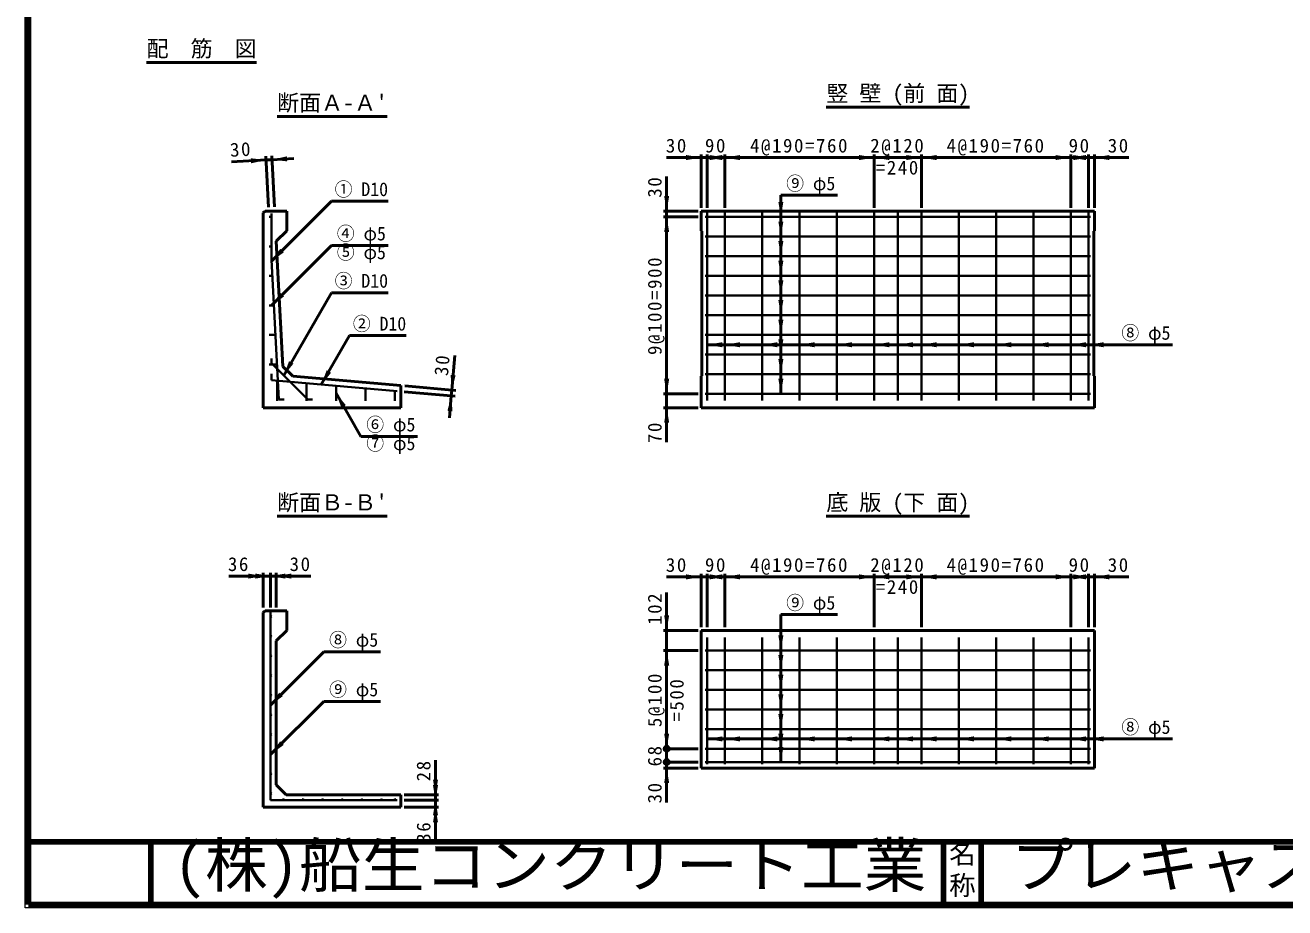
# Model space of a CAD drawing. Units: millimetres, scale not verified. Extents: x 100 to 4105, y 100 to 2870.
# Drawn here: x 100 to 2102, y 100 to 1503 of the extents above; entities that cross this region are included whole.
import ezdxf
from ezdxf.enums import TextEntityAlignment as Align

# ---------------------------------------------------------------- set-up
doc = ezdxf.new("R2010")
doc.units = ezdxf.units.MM
doc.header["$LTSCALE"] = 5
doc.layers.add('V-nasSTD', color=7, linetype='Continuous', lineweight=50)
doc.styles.add('ＭＳ ゴシック', font='')
doc.styles.get('ＭＳ ゴシック').set_extended_font_data('MS Gothic')

msp = doc.modelspace()

# ---------------------------------------------------------------- hatches: boundary and pattern name
at = {"layer": 'V-nasSTD'}
for points in [[(458.89, 1287.2), (459.104, 1283.205), (482.856, 1288.481), (458.677, 1291.194)], [(516.184, 1290.262), (515.97, 1294.257), (492.218, 1288.981), (516.397, 1286.268)], [(1150.78, 1292.347), (1150.78, 1288.347), (1174.78, 1292.347), (1150.78, 1296.347)], [(1208.155, 1292.347), (1208.155, 1288.347), (1184.155, 1292.347), (1208.155, 1296.347)], [(1188.28, 1292.347), (1188.28, 1296.347), (1212.28, 1292.347), (1188.28, 1288.347)], [(1236.28, 1292.347), (1236.28, 1288.347), (1212.28, 1292.347), (1236.28, 1296.347)], [(1425.78, 1292.347), (1425.78, 1296.347), (1449.78, 1292.347), (1425.78, 1288.347)], [(1473.78, 1292.347), (1473.78, 1288.347), (1449.78, 1292.347), (1473.78, 1296.347)], [(1500.78, 1292.347), (1500.78, 1296.347), (1524.78, 1292.347), (1500.78, 1288.347)], [(1548.78, 1292.347), (1548.78, 1296.347), (1524.78, 1292.347), (1548.78, 1288.347)], [(1738.28, 1292.347), (1738.28, 1288.347), (1762.28, 1292.347), (1738.28, 1296.347)], [(1786.28, 1292.347), (1786.28, 1296.347), (1762.28, 1292.347), (1786.28, 1288.347)], [(1766.405, 1292.347), (1766.405, 1288.347), (1790.405, 1292.347), (1766.405, 1296.347)], [(1823.78, 1292.347), (1823.78, 1288.347), (1799.78, 1292.347), (1823.78, 1296.347)], [(1119.78, 1231.347), (1123.78, 1231.347), (1119.78, 1207.347), (1115.78, 1231.347)], [(1301.342, 1221.972), (1297.342, 1221.972), (1301.342, 1197.972), (1305.342, 1221.972)], [(1119.78, 1173.972), (1115.78, 1173.972), (1119.78, 1197.972), (1123.78, 1173.972)], [(1301.342, 1190.722), (1297.342, 1190.722), (1301.342, 1166.722), (1305.342, 1190.722)], [(508.425, 1144.617), (511.253, 1141.788), (491.454, 1127.646), (505.596, 1147.445)], [(1301.342, 1159.472), (1297.342, 1159.472), (1301.342, 1135.472), (1305.342, 1159.472)], [(1301.342, 1128.222), (1297.342, 1128.222), (1301.342, 1104.222), (1305.342, 1128.222)], [(1301.342, 1096.972), (1297.342, 1096.972), (1301.342, 1072.972), (1305.342, 1096.972)], [(508.535, 1074.316), (511.363, 1071.488), (491.565, 1057.346), (505.707, 1077.145)], [(1301.342, 1065.722), (1297.342, 1065.722), (1301.342, 1041.722), (1305.342, 1065.722)], [(1301.342, 1034.472), (1297.342, 1034.472), (1301.342, 1010.472), (1305.342, 1034.472)], [(1301.342, 1003.222), (1297.342, 1003.222), (1301.342, 979.222), (1305.342, 1003.222)], [(1208.155, 994.847), (1208.155, 998.847), (1184.155, 994.847), (1208.155, 990.847)], [(1236.28, 994.847), (1236.28, 998.847), (1212.28, 994.847), (1236.28, 990.847)], [(1295.655, 994.847), (1295.655, 998.847), (1271.655, 994.847), (1295.655, 990.847)], [(1355.03, 994.847), (1355.03, 998.847), (1331.03, 994.847), (1355.03, 990.847)], [(1414.405, 994.847), (1414.405, 998.847), (1390.405, 994.847), (1414.405, 990.847)], [(1473.78, 994.847), (1473.78, 998.847), (1449.78, 994.847), (1473.78, 990.847)], [(1511.28, 994.847), (1511.28, 998.847), (1487.28, 994.847), (1511.28, 990.847)], [(1548.78, 994.847), (1548.78, 998.847), (1524.78, 994.847), (1548.78, 990.847)], [(1608.155, 994.847), (1608.155, 998.847), (1584.155, 994.847), (1608.155, 990.847)], [(1667.53, 994.847), (1667.53, 998.847), (1643.53, 994.847), (1667.53, 990.847)], [(1726.905, 994.847), (1726.905, 998.847), (1702.905, 994.847), (1726.905, 990.847)], [(1786.28, 994.847), (1786.28, 998.847), (1762.28, 994.847), (1786.28, 990.847)], [(1814.405, 994.847), (1814.405, 998.847), (1790.405, 994.847), (1814.405, 990.847)], [(522.963, 966.815), (526.427, 964.815), (510.963, 946.03), (519.499, 968.815)], [(1301.342, 971.972), (1297.342, 971.972), (1301.342, 947.972), (1305.342, 971.972)], [(582.79, 952.26), (586.254, 950.26), (570.79, 931.475), (579.326, 954.26)], [(780.309, 946.692), (784.293, 946.344), (778.222, 922.783), (776.324, 947.039)], [(1119.78, 940.722), (1123.78, 940.722), (1119.78, 916.722), (1115.78, 940.722)], [(1301.342, 940.722), (1297.342, 940.722), (1301.342, 916.722), (1305.342, 940.722)], [(606.155, 897.013), (609.619, 899.013), (594.155, 917.798), (602.691, 895.013)], [(775.32, 889.534), (771.335, 889.882), (777.407, 913.443), (779.305, 889.186)], [(1119.78, 870.847), (1123.78, 870.847), (1119.78, 894.847), (1115.78, 870.847)], [(454.53, 627.182), (454.53, 623.182), (478.53, 627.182), (454.53, 631.182)], [(465.78, 627.182), (465.78, 623.182), (489.78, 627.182), (465.78, 631.182)], [(513.78, 627.182), (513.78, 623.182), (489.78, 627.182), (513.78, 631.182)], [(523.155, 627.182), (523.155, 623.182), (499.155, 627.182), (523.155, 631.182)], [(1150.78, 625.932), (1150.78, 621.932), (1174.78, 625.932), (1150.78, 629.932)], [(1208.155, 625.932), (1208.155, 621.932), (1184.155, 625.932), (1208.155, 629.932)], [(1188.28, 625.932), (1188.28, 629.932), (1212.28, 625.932), (1188.28, 621.932)], [(1236.28, 625.932), (1236.28, 621.932), (1212.28, 625.932), (1236.28, 629.932)], [(1425.78, 625.932), (1425.78, 629.932), (1449.78, 625.932), (1425.78, 621.932)], [(1473.78, 625.932), (1473.78, 621.932), (1449.78, 625.932), (1473.78, 629.932)], [(1500.78, 625.932), (1500.78, 629.932), (1524.78, 625.932), (1500.78, 621.932)], [(1548.78, 625.932), (1548.78, 629.932), (1524.78, 625.932), (1548.78, 621.932)], [(1738.28, 625.932), (1738.28, 621.932), (1762.28, 625.932), (1738.28, 629.932)], [(1786.28, 625.932), (1786.28, 629.932), (1762.28, 625.932), (1786.28, 621.932)], [(1766.405, 625.932), (1766.405, 621.932), (1790.405, 625.932), (1766.405, 629.932)], [(1823.78, 625.932), (1823.78, 621.932), (1799.78, 625.932), (1823.78, 629.932)], [(491.342, 562.807, 1), (489.78, 562.807, 1)], [(1119.78, 564.932), (1123.78, 564.932), (1119.78, 540.932), (1115.78, 564.932)], [(491.342, 531.557, 1), (489.78, 531.557, 1)], [(1301.342, 533.057), (1297.342, 533.057), (1301.342, 509.057), (1305.342, 533.057)], [(491.342, 500.307, 1), (489.78, 500.307, 1)], [(1119.78, 485.057), (1115.78, 485.057), (1119.78, 509.057), (1123.78, 485.057)], [(1301.342, 501.807), (1297.342, 501.807), (1301.342, 477.807), (1305.342, 501.807)], [(491.342, 469.057, 1), (489.78, 469.057, 1)], [(1301.342, 470.557), (1297.342, 470.557), (1301.342, 446.557), (1305.342, 470.557)], [(506.75, 439.153), (509.579, 436.324), (489.78, 422.182), (503.922, 441.981)], [(491.342, 437.807, 1), (489.78, 437.807, 1)], [(1301.342, 439.307), (1297.342, 439.307), (1301.342, 415.307), (1305.342, 439.307)], [(491.342, 406.557, 1), (489.78, 406.557, 1)], [(1301.342, 408.057), (1297.342, 408.057), (1301.342, 384.057), (1305.342, 408.057)], [(491.342, 375.307, 1), (489.78, 375.307, 1)], [(508.084, 361.58), (510.912, 358.752), (491.113, 344.61), (505.255, 364.409)], [(1119.78, 376.807), (1123.78, 376.807), (1119.78, 352.807), (1115.78, 376.807)], [(1208.155, 368.432), (1208.155, 372.432), (1184.155, 368.432), (1208.155, 364.432)], [(1236.28, 368.432), (1236.28, 372.432), (1212.28, 368.432), (1236.28, 364.432)], [(1295.655, 368.432), (1295.655, 372.432), (1271.655, 368.432), (1295.655, 364.432)], [(1301.342, 376.807), (1297.342, 376.807), (1301.342, 352.807), (1305.342, 376.807)], [(1355.03, 368.432), (1355.03, 372.432), (1331.03, 368.432), (1355.03, 364.432)], [(1414.405, 368.432), (1414.405, 372.432), (1390.405, 368.432), (1414.405, 364.432)], [(1473.78, 368.432), (1473.78, 372.432), (1449.78, 368.432), (1473.78, 364.432)], [(1511.28, 368.432), (1511.28, 372.432), (1487.28, 368.432), (1511.28, 364.432)], [(1548.78, 368.432), (1548.78, 372.432), (1524.78, 368.432), (1548.78, 364.432)], [(1608.155, 368.432), (1608.155, 372.432), (1584.155, 368.432), (1608.155, 364.432)], [(1667.53, 368.432), (1667.53, 372.432), (1643.53, 368.432), (1667.53, 364.432)], [(1726.905, 368.432), (1726.905, 372.432), (1702.905, 368.432), (1726.905, 364.432)], [(1786.28, 368.432), (1786.28, 372.432), (1762.28, 368.432), (1786.28, 364.432)], [(1814.405, 368.432), (1814.405, 372.432), (1790.405, 368.432), (1814.405, 364.432)], [(491.342, 344.057, 1), (489.78, 344.057, 1)], [(1301.342, 355.557), (1297.342, 355.557), (1301.342, 331.557), (1305.342, 355.557)], [(1119.78, 298.182), (1123.78, 298.182), (1119.78, 322.182), (1115.78, 298.182)], [(491.342, 312.807, 1), (489.78, 312.807, 1)], [(752.28, 303.682), (748.28, 303.682), (752.28, 279.682), (756.28, 303.682)], [(491.342, 281.557, 1), (489.78, 281.557, 1)], [(752.28, 294.932), (748.28, 294.932), (752.28, 270.932), (756.28, 294.932)], [(511.186, 271.713, 1), (509.623, 271.713, 1)], [(542.436, 271.713, 1), (540.873, 271.713, 1)], [(573.686, 271.713, 1), (572.123, 271.713, 1)], [(604.936, 271.713, 1), (603.373, 271.713, 1)], [(636.186, 271.713, 1), (634.623, 271.713, 1)], [(667.436, 271.713, 1), (665.873, 271.713, 1)], [(688.686, 271.713, 1), (687.123, 271.713, 1)], [(752.28, 246.932), (756.28, 246.932), (752.28, 270.932), (748.28, 246.932)], [(752.28, 235.682), (756.28, 235.682), (752.28, 259.682), (748.28, 235.682)]]:
    msp.add_hatch(color=256, dxfattribs=at).paths.add_polyline_path(points)

# ---------------------------------------------------------------- linework, layer by layer
at = {"layer": 'V-nasSTD', "lineweight": 100}
for p, q in [((105, 2865), (105, 105)), ((105, 205), (4100, 205)), ((300, 205), (300, 105)), ((1560, 205), (1560, 105)), ((1620, 205), (1620, 105)), ((105, 105), (4100, 105))]:
    msp.add_line(p, q, dxfattribs=at)
at = {"layer": 'V-nasSTD'}
for p, q in [((292.983, 1443.366), (467.983, 1443.366)), ((1373.53, 1372.347), (1601.03, 1372.347)), ((500.405, 1357.347), (675.405, 1357.347)), ((482.856, 1288.481), (427.935, 1285.545)), ((482.523, 1294.722), (486.86, 1213.588)), ((482.856, 1288.481), (492.218, 1288.981)), ((491.884, 1295.222), (496.222, 1214.088)), ((492.218, 1288.981), (527.168, 1290.85)), ((1174.78, 1292.347), (1119.78, 1292.347)), ((1174.78, 1297.347), (1174.78, 1212.347)), ((1184.155, 1292.347), (1174.78, 1292.347)), ((1184.155, 1297.347), (1184.155, 1212.347)), ((1212.28, 1292.347), (1184.155, 1292.347)), ((1212.28, 1297.347), (1212.28, 1212.347)), ((1449.78, 1292.347), (1212.28, 1292.347)), ((1449.78, 1297.347), (1449.78, 1212.347)), ((1524.78, 1292.347), (1449.78, 1292.347)), ((1524.78, 1297.347), (1524.78, 1212.347)), ((1524.78, 1292.347), (1762.28, 1292.347)), ((1762.28, 1297.347), (1762.28, 1212.347)), ((1762.28, 1292.347), (1790.405, 1292.347)), ((1790.405, 1297.347), (1790.405, 1212.347)), ((1790.405, 1292.347), (1799.78, 1292.347)), ((1799.78, 1297.347), (1799.78, 1212.347)), ((1799.78, 1292.347), (1854.78, 1292.347)), ((1119.78, 1207.347), (1119.78, 1262.347)), ((586.914, 1223.106), (491.454, 1127.646)), ((586.914, 1223.106), (676.914, 1223.106)), ((1301.342, 1232.347), (1301.342, 916.722)), ((1301.342, 1232.347), (1391.342, 1232.347)), ((481.342, 1207.347), (478.53, 1204.534)), ((478.53, 1204.534), (478.53, 894.847)), ((516.03, 1207.347), (481.342, 1207.347)), ((516.03, 1207.347), (516.03, 1176.097)), ((1114.78, 1207.347), (1169.78, 1207.347)), ((1119.78, 1197.972), (1119.78, 1207.347)), ((1799.78, 1207.347), (1174.78, 1207.347)), ((1174.78, 1207.347), (1174.78, 1176.097)), ((1799.78, 1207.347), (1799.78, 1176.097)), ((1169.78, 1197.972), (1114.78, 1197.972)), ((1119.78, 1197.972), (1119.78, 916.722)), ((516.03, 1176.097), (499.155, 1159.222)), ((1174.78, 1176.097), (1175.561, 1175.315)), ((1175.561, 945.628), (1175.561, 1175.315)), ((1799.78, 1176.097), (1798.998, 1175.315)), ((1798.998, 945.628), (1798.998, 1175.315)), ((586.914, 1152.695), (491.565, 1057.346)), ((499.155, 1159.222), (509.78, 960.472)), ((586.914, 1152.695), (676.914, 1152.695)), ((586.914, 1077.58), (510.963, 946.03)), ((586.914, 1077.58), (676.914, 1077.58)), ((615.79, 1009.417), (570.79, 931.475)), ((615.79, 1009.417), (705.79, 1009.417)), ((1184.155, 994.847), (1924.155, 994.847)), ((778.222, 922.783), (783.004, 977.574)), ((509.78, 960.472), (525.405, 944.847)), ((525.405, 944.847), (697.28, 929.847)), ((1174.78, 944.847), (1175.561, 945.628)), ((1174.78, 944.847), (1174.78, 894.847)), ((1799.78, 944.847), (1798.998, 945.628)), ((1799.78, 894.847), (1799.78, 944.847)), ((697.28, 894.847), (697.28, 929.847)), ((703.506, 929.303), (784.448, 922.239)), ((777.407, 913.443), (778.222, 922.783)), ((633.789, 849.149), (594.155, 917.798)), ((702.691, 919.964), (783.633, 912.9)), ((774.364, 878.576), (777.407, 913.443)), ((1169.78, 916.722), (1114.78, 916.722)), ((1119.78, 894.847), (1119.78, 916.722)), ((478.53, 894.847), (697.28, 894.847)), ((1169.78, 894.847), (1114.78, 894.847)), ((1119.78, 894.847), (1119.78, 839.847)), ((1174.78, 894.847), (1799.78, 894.847)), ((633.789, 849.149), (723.789, 849.149)), ((500.405, 722.182), (675.405, 722.182)), ((1373.53, 722.182), (1601.03, 722.182)), ((478.53, 627.182), (423.53, 627.182)), ((478.53, 632.182), (478.53, 577.182)), ((489.78, 627.182), (478.53, 627.182)), ((489.78, 632.182), (489.78, 577.182)), ((499.155, 627.182), (489.78, 627.182)), ((499.155, 632.182), (499.155, 577.182)), ((499.155, 627.182), (554.155, 627.182)), ((1174.78, 625.932), (1119.78, 625.932)), ((1174.78, 630.932), (1174.78, 545.932)), ((1184.155, 625.932), (1174.78, 625.932)), ((1184.155, 630.932), (1184.155, 545.932)), ((1212.28, 625.932), (1184.155, 625.932)), ((1212.28, 630.932), (1212.28, 545.932)), ((1449.78, 625.932), (1212.28, 625.932)), ((1449.78, 630.932), (1449.78, 545.932)), ((1524.78, 625.932), (1449.78, 625.932)), ((1524.78, 630.932), (1524.78, 545.932)), ((1524.78, 625.932), (1762.28, 625.932)), ((1762.28, 630.932), (1762.28, 545.932)), ((1762.28, 625.932), (1790.405, 625.932)), ((1790.405, 630.932), (1790.405, 545.932)), ((1790.405, 625.932), (1799.78, 625.932)), ((1799.78, 630.932), (1799.78, 545.932)), ((1799.78, 625.932), (1854.78, 625.932)), ((1119.78, 540.932), (1119.78, 600.932)), ((481.342, 572.182), (478.53, 569.37)), ((478.53, 569.37), (478.53, 259.682)), ((516.03, 572.182), (481.342, 572.182)), ((516.03, 572.182), (516.03, 540.932)), ((1301.342, 565.932), (1301.342, 331.557)), ((1301.342, 565.932), (1391.342, 565.932)), ((516.03, 540.932), (499.155, 524.057)), ((1114.78, 540.932), (1169.78, 540.932)), ((1119.78, 509.057), (1119.78, 540.932)), ((1174.78, 540.932), (1174.78, 322.182)), ((1799.78, 540.932), (1174.78, 540.932)), ((1799.78, 540.932), (1799.78, 322.182)), ((499.155, 524.057), (499.155, 295.307)), ((489.78, 422.182), (574.632, 507.035)), ((574.632, 507.035), (664.632, 507.035)), ((1169.78, 509.057), (1114.78, 509.057)), ((1119.78, 509.057), (1119.78, 352.807)), ((574.632, 428.129), (491.113, 344.61)), ((574.632, 428.129), (664.632, 428.129)), ((1184.155, 368.432), (1924.155, 368.432)), ((1169.78, 352.807), (1114.78, 352.807)), ((1119.78, 331.557), (1119.78, 352.807)), ((752.28, 279.682), (752.28, 334.682)), ((1169.78, 331.557), (1114.78, 331.557)), ((1169.78, 322.182), (1114.78, 322.182)), ((1119.78, 322.182), (1119.78, 331.557)), ((1119.78, 322.182), (1119.78, 267.182)), ((1799.78, 322.182), (1174.78, 322.182)), ((499.155, 295.307), (515.092, 279.682)), ((515.092, 279.682), (697.28, 279.682)), ((697.28, 259.682), (697.28, 279.682)), ((757.28, 279.682), (702.28, 279.682)), ((757.28, 270.932), (702.28, 270.932)), ((752.28, 270.932), (752.28, 279.682)), ((752.28, 259.682), (752.28, 270.932)), ((478.53, 259.682), (697.28, 259.682)), ((757.28, 259.682), (702.28, 259.682)), ((752.28, 259.682), (752.28, 204.682))]:
    msp.add_line(p, q, dxfattribs=at)
at = {"layer": 'V-nasSTD', "lineweight": 35}
for p, q in [((491.342, 1203.327), (491.342, 1129.743)), ((1184.155, 1204.534), (1184.155, 906.097)), ((1212.28, 1204.534), (1212.28, 906.097)), ((1271.655, 1204.534), (1271.655, 906.097)), ((1331.03, 1204.497), (1331.03, 906.097)), ((1390.405, 1204.534), (1390.405, 906.097)), ((1449.78, 1204.534), (1449.78, 906.097)), ((1487.28, 1204.534), (1487.28, 906.097)), ((1524.78, 1204.534), (1524.78, 906.097)), ((1584.155, 1204.534), (1584.155, 906.097)), ((1643.53, 1204.534), (1643.53, 906.097)), ((1702.905, 1204.534), (1702.905, 906.097)), ((1762.28, 1204.534), (1762.28, 906.097)), ((1790.405, 1204.534), (1790.405, 906.097)), ((491.842, 1197.972), (487.78, 1197.972)), ((1181.03, 1197.972), (1793.53, 1197.972)), ((1181.03, 1166.722), (1793.53, 1166.722)), ((491.842, 1151.097), (487.78, 1151.095)), ((491.342, 1129.743), (503.215, 907.659)), ((1181.03, 1135.472), (1793.53, 1135.472)), ((492.707, 1104.221), (487.891, 1104.221)), ((1181.03, 1104.222), (1793.53, 1104.222)), ((1181.03, 1072.972), (1793.53, 1072.972)), ((495.712, 1057.346), (487.78, 1057.346)), ((1181.03, 1041.722), (1793.53, 1041.722)), ((498.218, 1010.471), (487.78, 1010.471)), ((1181.03, 1010.472), (1793.53, 1010.472)), ((500.724, 963.596), (487.78, 963.596)), ((491.342, 973.082), (491.342, 965.651)), ((491.342, 965.651), (549.334, 907.659)), ((1181.03, 979.222), (1793.53, 979.222)), ((491.342, 938.409), (491.342, 948.586)), ((1181.03, 947.972), (1793.53, 947.972)), ((491.342, 938.409), (691.342, 920.954)), ((500.405, 905.659), (500.405, 938.118)), ((547.28, 905.659), (547.28, 934.027)), ((594.155, 929.936), (594.155, 905.659)), ((641.03, 905.659), (641.03, 925.845)), ((687.905, 921.754), (687.905, 905.659)), ((503.215, 907.659), (511.917, 907.659)), ((556.765, 907.659), (549.334, 907.659)), ((1181.03, 916.722), (1793.53, 916.722)), ((489.78, 569.37), (489.78, 270.932)), ((1184.155, 529.682), (1184.155, 328.12)), ((1212.28, 529.682), (1212.28, 328.12)), ((1271.655, 529.682), (1271.655, 328.12)), ((1331.03, 529.682), (1331.03, 328.12)), ((1390.405, 529.682), (1390.405, 328.12)), ((1449.78, 529.682), (1449.78, 328.12)), ((1487.28, 529.682), (1487.28, 328.12)), ((1524.78, 529.682), (1524.78, 328.12)), ((1584.155, 529.682), (1584.155, 328.12)), ((1643.53, 529.682), (1643.53, 328.12)), ((1702.905, 529.682), (1702.905, 328.12)), ((1762.28, 529.682), (1762.28, 328.12)), ((1790.405, 529.682), (1790.405, 328.12)), ((1181.03, 509.057), (1793.53, 509.057)), ((1181.03, 477.807), (1793.53, 477.807)), ((1181.03, 446.557), (1793.53, 446.557)), ((1181.03, 415.307), (1793.53, 415.307)), ((1181.03, 384.057), (1793.53, 384.057)), ((1181.03, 352.807), (1793.53, 352.807)), ((1181.03, 331.557), (1793.53, 331.557)), ((489.78, 270.932), (691.342, 270.932))]:
    msp.add_line(p, q, dxfattribs=at)
at = {"layer": 'V-nasSTD', "lineweight": 13}
msp.add_lwpolyline([(100, 100), (100, 2870), (4105, 2870), (4105, 100)], close=True, dxfattribs=at)
at = {"layer": 'V-nasSTD', "lineweight": 35}
for centre in [(490.561, 562.807), (490.561, 562.807), (490.561, 531.557), (490.561, 531.557), (490.561, 500.307), (490.561, 500.307), (490.561, 469.057), (490.561, 469.057), (490.561, 437.807), (490.561, 437.807), (490.561, 406.557), (490.561, 406.557), (490.561, 375.307), (490.561, 375.307), (490.561, 344.057), (490.561, 344.057), (490.561, 312.807), (490.561, 312.807), (490.561, 281.557), (490.561, 281.557), (510.405, 271.713), (510.405, 271.713), (541.655, 271.713), (541.655, 271.713), (572.905, 271.713), (572.905, 271.713), (604.155, 271.713), (604.155, 271.713), (635.405, 271.713), (635.405, 271.713), (666.655, 271.713), (666.655, 271.713), (687.905, 271.713), (687.905, 271.713)]:
    msp.add_circle(centre, 0.781, dxfattribs=at)
at = {"layer": 'V-nasSTD'}
for centre in [(1119.78, 352.807), (1119.78, 331.557)]:
    msp.add_circle(centre, 4, dxfattribs=at)

# ---------------------------------------------------------------- texts
at = {"layer": 'V-nasSTD', "style": 'ＭＳ ゴシック'}
for s, p in [('配\u3000筋\u3000図', (380.483, 1478.366)), ('竪 壁 (前 面)', (1487.28, 1407.347)), ("断面Ａ-Ａ'", (587.905, 1392.347)), ('底 版 (下 面)', (1487.28, 757.182)), ("断面Ｂ-Ｂ'", (587.905, 757.182))]:
    msp.add_text(s, height=25.66, dxfattribs=at).set_placement(p, align=Align.TOP_CENTER)
at = {"layer": 'V-nasSTD', "style": 'ＭＳ ゴシック', "width": 0.95}
for s, p in [('⑨ φ5', (1348.866, 1262.155)), ('① D10', (634.437, 1252.914)), ('④ φ5', (634.437, 1182.503)), ('⑤ φ5', (634.437, 1152.695)), ('③ D10', (634.437, 1107.388)), ('② D10', (663.314, 1039.225)), ('⑧ φ5', (1881.678, 1024.655)), ('⑥ φ5', (681.312, 878.957)), ('⑦ φ5', (681.312, 849.149)), ('⑨ φ5', (1348.866, 595.74)), ('⑧ φ5', (622.156, 536.843)), ('⑨ φ5', (622.156, 457.937)), ('⑧ φ5', (1881.678, 398.24))]:
    msp.add_text(s, height=21.85, dxfattribs=at).set_placement(p, align=Align.TOP_CENTER)
at = {"layer": 'V-nasSTD', "style": 'ＭＳ ゴシック', "width": 1.05}
for s, p in [('(株)船生コンクリート工業', (336, 202.55)), ('プレキャストウォール', (1667, 202.47))]:
    msp.add_text(s, height=69.65, dxfattribs=at).set_placement(p, align=Align.TOP_LEFT)
at = {"layer": 'V-nasSTD', "style": 'ＭＳ ゴシック'}
for s, p in [('名', (1568.982, 200.999)), ('称', (1568.976, 151.01))]:
    msp.add_text(s, height=30.79, dxfattribs=at).set_placement(p, align=Align.TOP_LEFT)
at = {"layer": 'V-nasSTD', "char_height": 21.99, "attachment_point": 2, "style": 'ＭＳ ゴシック'}
for s, insert in [('\\T1.17;30', (1136.03, 1322.347)), ('\\T1.17;90', (1198.217, 1322.347)), ('\\T1.17;4@190=760', (1331.03, 1322.347)), ('\\T1.17;2@120', (1487.28, 1322.347)), ('\\T1.17;4@190=760', (1643.53, 1322.347)), ('\\T1.17;90', (1776.342, 1322.347)), ('\\T1.17;30', (1838.53, 1322.347)), ('\\T1.17;=240', (1487.28, 1287.347)), ('\\T1.17;36', (439.78, 657.182)), ('\\T1.17;30', (537.905, 657.182)), ('\\T1.17;30', (1136.03, 655.932)), ('\\T1.17;90', (1198.217, 655.932)), ('\\T1.17;4@190=760', (1331.03, 655.932)), ('\\T1.17;2@120', (1487.28, 655.932)), ('\\T1.17;4@190=760', (1643.53, 655.932)), ('\\T1.17;90', (1776.342, 655.932)), ('\\T1.17;30', (1838.53, 655.932)), ('\\T1.17;=240', (1487.28, 620.932))]:
    msp.add_mtext(s, dxfattribs=dict(at, insert=insert))
for s, insert, rotation in [('\\T1.17;30', (442.56, 1316.369), 3.06), ('\\T1.17;30', (1089.78, 1246.097), 90), ('\\T1.17;9@100=900', (1089.78, 1057.347), 90), ('\\T1.17;30', (751.705, 963.994), 85.012), ('\\T1.17;70', (1089.78, 856.097), 90), ('\\T1.17;102', (1089.78, 575.932), 90), ('\\T1.17;5@100', (1089.78, 430.932), 90), ('\\T1.17;=500', (1124.78, 430.932), 90), ('\\T1.17;68', (1089.78, 342.182), 90), ('\\T1.17;28', (722.28, 318.432), 90), ('\\T1.17;30', (1089.78, 283.432), 90), ('\\T1.17;36', (722.28, 220.932), 90)]:
    msp.add_mtext(s, dxfattribs=dict(at, insert=insert, rotation=rotation))

doc.saveas('drawing.dxf')
